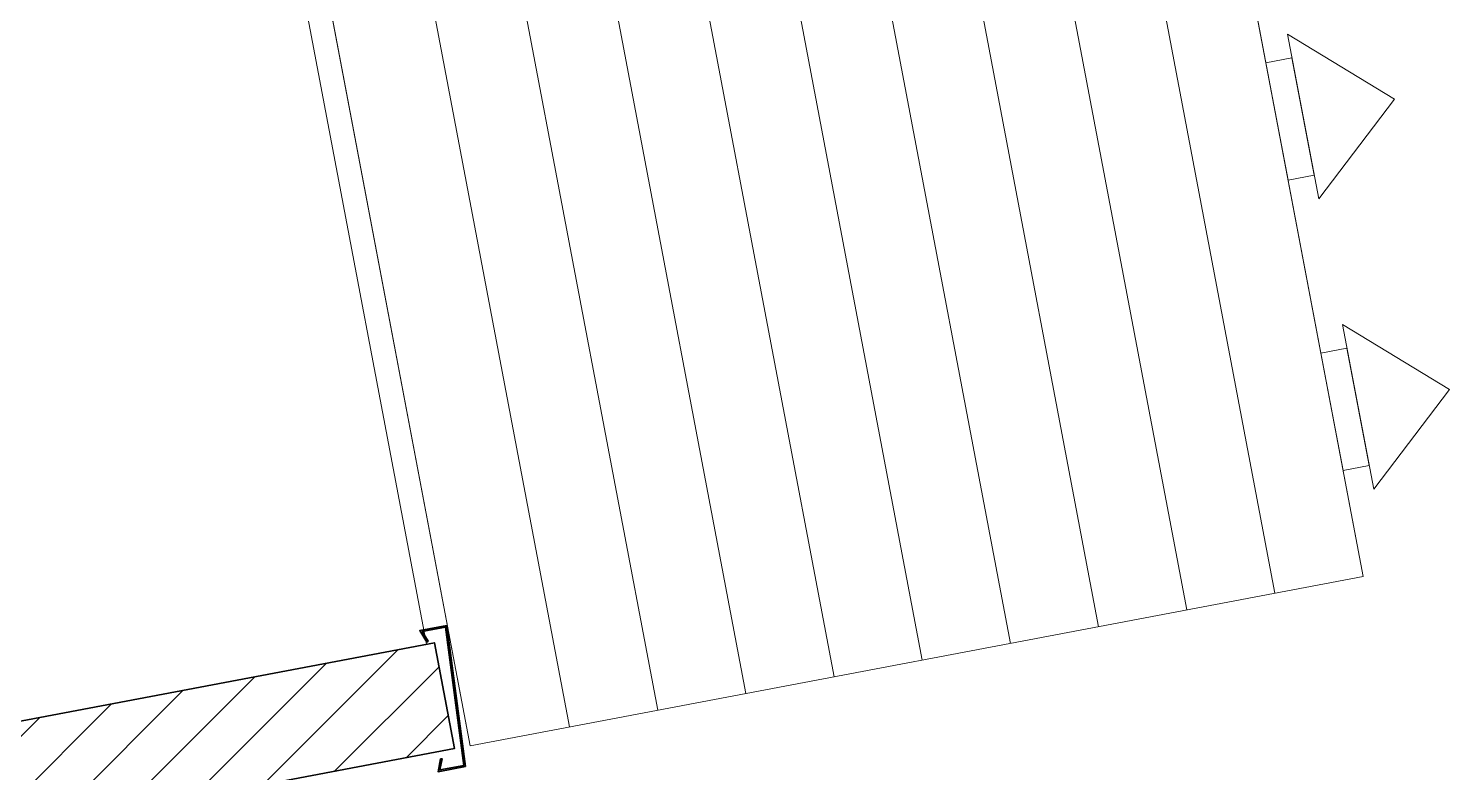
# Model space of a CAD drawing. Header units: centimetres. Extents: x 43491 to 84569, y -30699 to -11680.
# Drawn here: x 45368.2 to 45605.7, y -26084.9 to -25960.5 of the extents above; entities that cross this region are included whole.
import ezdxf

# ---------------------------------------------------------------- set-up
doc = ezdxf.new("R2010")
doc.units = ezdxf.units.CM
doc.header["$LTSCALE"] = 50.8
for name, color, linetype, lineweight in [('0-PROJET-BOIS', 7, 'Continuous', 5), ('0-PROJET-DESSINS CRÉES', 7, 'Continuous', 9), ('0-PROJET-MUR BETON', 7, 'Continuous', 35)]:
    doc.layers.add(name, color=color, linetype=linetype, lineweight=lineweight)

# ---------------------------------------------------------------- blocks, each defined once
blk = doc.blocks.new('Groupe-271-1')
at = {"layer": '0-PROJET-BOIS', "color": 8}
for p, q in [((6710.58, -47882.95), (6759.61, -48141.88)), ((6695.84, -47885.74), (6744.87, -48144.67)), ((6681.1, -47888.53), (6730.14, -48147.46)), ((6666.36, -47891.33), (6715.4, -48150.25)), ((6651.62, -47894.12), (6700.66, -48153.04)), ((6636.89, -47896.91), (6685.92, -48155.83)), ((6622.15, -47899.7), (6671.18, -48158.62)), ((6607.41, -47902.49), (6656.45, -48161.42)), ((6592.67, -47905.28), (6641.71, -48164.21))]:
    blk.add_line(p, q, dxfattribs=at)

msp = doc.modelspace()

# ---------------------------------------------------------------- hatches: boundary and pattern name
at = {"layer": '0-PROJET-DESSINS CRÉES', "linetype": 'Continuous', "lineweight": 0}
for points in [[(45438.17, -26060.54), (45438.14, -26060.3), (45433.6, -26061.16), (45434.78, -26063.07), (45434.99, -26062.94), (45434, -26061.33)], [(45441.25, -26083.87), (45438.14, -26060.3), (45437.91, -26060.59), (45440.98, -26083.68), (45436.97, -26084.44), (45437.31, -26082.58), (45437.08, -26082.61), (45436.66, -26084.74)]]:
    msp.add_hatch(color=7, dxfattribs=at).paths.add_polyline_path(points)
at = {"layer": '0-PROJET-MUR BETON', "linetype": 'Continuous', "lineweight": 5}
h = msp.add_hatch(dxfattribs=at)
h.set_pattern_fill('hachure A', style=0, pattern_type=2)
h.set_pattern_definition([(45, (38816.9114, 22086.9576), (5.2916667, -4.4097222), [])])
h.paths.add_polyline_path([(45392.28, -26216.01), (45369.2, -26094.16), (45439.4, -26080.86), (45436.05, -26063.18), (45363.92, -26076.84), (45341.29, -26081.12), (45371.07, -26238.36), (45465.83, -26220.42), (45462.48, -26202.72)])

# ---------------------------------------------------------------- linework, layer by layer
at = {"layer": '0-PROJET-DESSINS CRÉES', "color": 7, "linetype": 'Continuous', "lineweight": 13}
for p, q in [((45308.9, -25377.51), (45442.01, -26080.39)), ((45434.73, -26063.43), (45304.97, -25378.25)), ((45438.69, -26084.36), (45438.65, -26084.12))]:
    msp.add_line(p, q, dxfattribs=at)
at = {"layer": '0-PROJET-DESSINS CRÉES', "color": 7, "linetype": 'Continuous', "lineweight": 13, "flags": 128}
for points in [[(45542.23, -25793.2), (45591.26, -26052.13), (45442.01, -26080.39), (45392.98, -25821.47)], [(45563.64, -25906.25), (45591.26, -26052.13), (45442.01, -26080.39), (45414.39, -25934.52)], [(45583.83, -25988.99), (45578.62, -25961.49), (45596.51, -25972.34)], [(45578.72, -25985.88), (45575, -25966.24), (45579.36, -25965.42), (45583.08, -25985.06)], [(45593.02, -26037.52), (45587.81, -26010.02), (45605.7, -26020.88)], [(45587.91, -26034.42), (45584.19, -26014.78), (45588.55, -26013.95), (45592.27, -26033.59)]]:
    msp.add_lwpolyline(points, close=True, dxfattribs=at)
at = {"layer": '0-PROJET-DESSINS CRÉES', "color": 7, "linetype": 'Continuous', "lineweight": 35, "flags": 128}
for points in [[(45438.17, -26060.54), (45438.14, -26060.3), (45433.6, -26061.16), (45434.78, -26063.07), (45434.99, -26062.94), (45434, -26061.33)], [(45441.25, -26083.87), (45438.14, -26060.3), (45437.91, -26060.59), (45440.98, -26083.68), (45436.97, -26084.44), (45437.31, -26082.58), (45437.08, -26082.61), (45436.66, -26084.74)]]:
    msp.add_lwpolyline(points, close=True, dxfattribs=at)
at = {"layer": '0-PROJET-MUR BETON', "flags": 128}
msp.add_lwpolyline([(45392.28, -26216.01), (45369.2, -26094.16), (45439.4, -26080.86), (45436.05, -26063.18), (45363.92, -26076.84), (45341.29, -26081.12), (45371.07, -26238.36), (45465.83, -26220.42), (45462.48, -26202.72)], close=True, dxfattribs=at)

# ---------------------------------------------------------------- block references
at = {"layer": '0-PROJET-BOIS', "color": 8}
msp.add_blockref('Groupe-271-1', (38816.91, 22086.96), dxfattribs=at)

doc.saveas('drawing.dxf')
